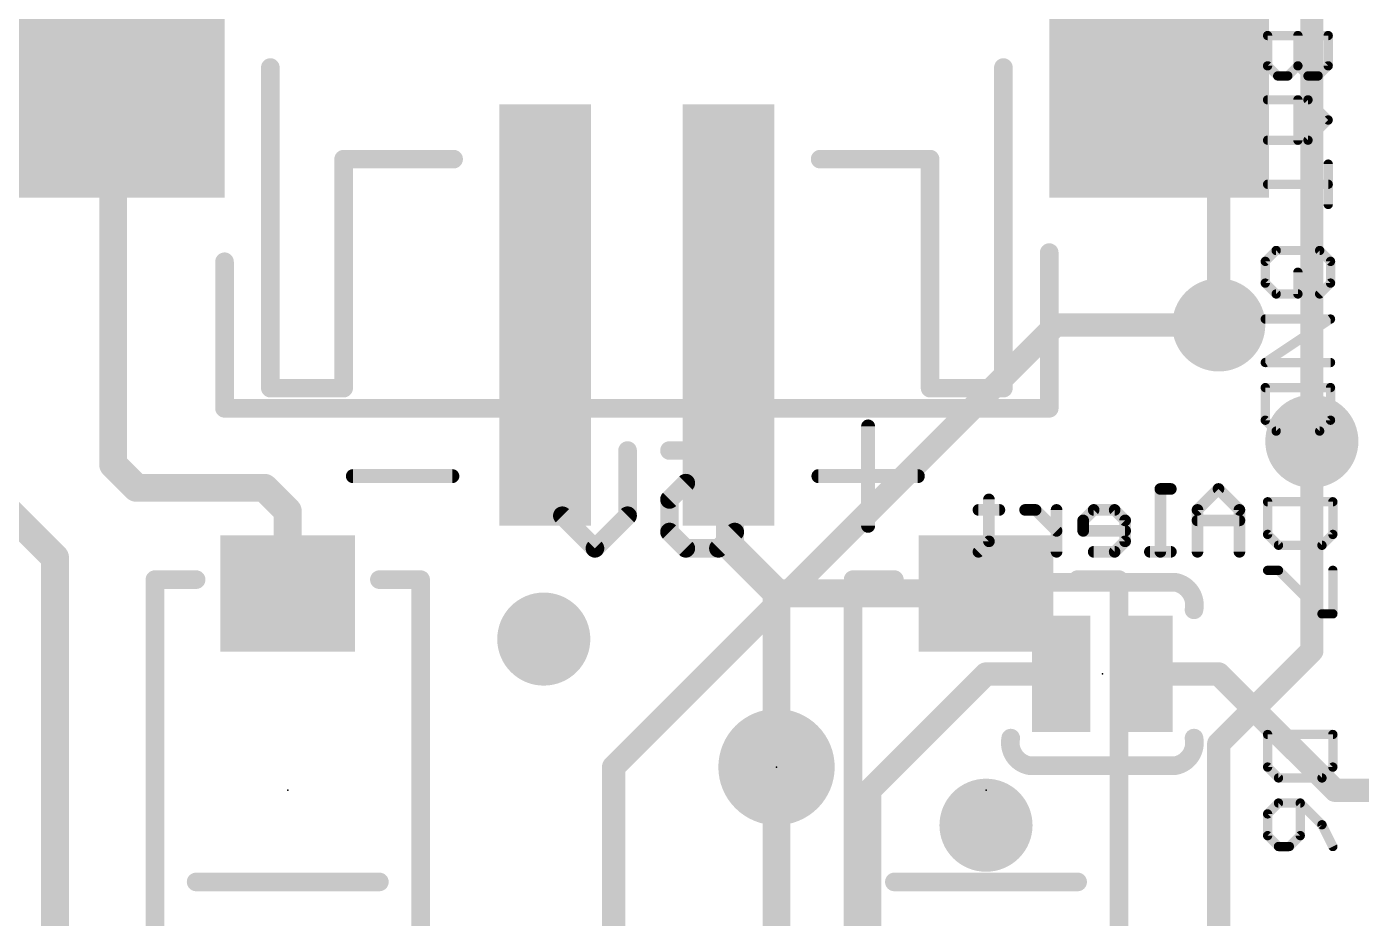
# Model space of a CAD drawing. Extents: x -30 to 77, y -16 to 37.
# Drawn here: x 13.66 to 28.23, y 17.65 to 27.39 of the extents above; entities that cross this region are included whole.
import ezdxf

# ---------------------------------------------------------------- set-up
doc = ezdxf.new("R2010")
doc.units = 0
for name, color, linetype in [('1', 12, 'CONTINUOUS'), ('16', 132, 'CONTINUOUS'), ('18', 110, 'CONTINUOUS'), ('21', 41, 'CONTINUOUS'), ('22', 40, 'CONTINUOUS'), ('23', 53, 'CONTINUOUS'), ('24', 53, 'CONTINUOUS'), ('51', 53, 'CONTINUOUS')]:
    doc.layers.add(name, color=color, linetype=linetype)

# ---------------------------------------------------------------- blocks, each defined once
blk = doc.blocks.new('RECT')
blk.add_solid([(-0.5, -0.5), (0.5, -0.5), (-0.5, 0.5), (0.5, 0.5)])
blk = doc.blocks.new('PIE')
at = {"const_width": 0.5}
blk.add_lwpolyline([(0, -0.25, 1), (0, 0.25, 1), (0, -0.25)], format="xyb", dxfattribs=at)
blk = doc.blocks.new('ROUNDV')
at = {"const_width": 0.5}
blk.add_lwpolyline([(0, -0.25, 1), (0, 0.25, 1), (0, -0.25)], format="xyb", dxfattribs=at)

msp = doc.modelspace()

# ---------------------------------------------------------------- linework, layer by layer
at = {"layer": '1'}
for points, const_width in [([(26.67, 24.13), (26.67, 32.143)], 0.254), ([(14.605, 22.606), (14.605, 29.972)], 0.3048), ([(21.336, 21.717), (21.336, 24.224)], 0.3048), ([(21.336, 24.224), (21.32, 24.24)], 0.254), ([(27.686, 22.86), (27.686, 20.574)], 0.254), ([(14.605, 22.606), (14.859, 22.352)], 0.3048), ([(13.208, 22.352), (13.97, 21.59)], 0.3048), ([(14.859, 22.352), (16.256, 22.352)], 0.3048), ([(16.256, 22.352), (16.51, 22.098)], 0.3048), ([(16.51, 22.098), (16.51, 21.2)], 0.3048), ([(21.853, 21.2), (21.336, 21.717)], 0.3048), ([(13.97, 21.59), (13.97, 16.002)], 0.3048), ([(16.51, 21.2), (16.265, 21.2)], 0.3048), ([(21.844, 19.304), (21.844, 21.191)], 0.3048), ([(24.13, 21.2), (21.853, 21.2)], 0.3048), ([(21.844, 21.191), (21.853, 21.2)], 0.254), ([(27.686, 20.574), (26.67, 19.558)], 0.254), ([(26.67, 19.558), (26.67, 17.399)], 0.254)]:
    msp.add_lwpolyline(points, dxfattribs=dict(at, const_width=const_width))
for points, const_width in [([(21.4122, 24.224, 1), (21.2598, 24.224)], 0.1524), ([(21.3649, 24.2849, 1), (21.2751, 24.1951)], 0.127), ([(21.2911, 24.1791, 1), (21.3809, 24.2689)], 0.127), ([(26.6065, 24.13, 1), (26.7335, 24.13)], 0.127), ([(27.7495, 22.86, 1), (27.6225, 22.86)], 0.127), ([(14.6589, 22.6599, 1), (14.5511, 22.5521)], 0.1524), ([(14.5288, 22.606, 1), (14.6812, 22.606)], 0.1524), ([(14.859, 22.4282, 1), (14.859, 22.2758)], 0.1524), ([(14.8051, 22.2981, 1), (14.9129, 22.4059)], 0.1524), ([(16.3099, 22.4059, 1), (16.2021, 22.2981)], 0.1524), ([(16.256, 22.2758, 1), (16.256, 22.4282)], 0.1524), ([(16.5862, 22.098, 1), (16.4338, 22.098)], 0.1524), ([(16.4561, 22.0441, 1), (16.5639, 22.1519)], 0.1524), ([(21.3899, 21.7709, 1), (21.2821, 21.6631)], 0.1524), ([(14.0462, 21.59, 1), (13.8938, 21.59)], 0.1524), ([(13.9161, 21.5361, 1), (14.0239, 21.6439)], 0.1524), ([(21.2598, 21.717, 1), (21.4122, 21.717)], 0.1524), ([(16.265, 21.2762, 1), (16.265, 21.1238)], 0.1524), ([(16.4338, 21.2, 1), (16.5862, 21.2)], 0.1524), ([(16.51, 21.1238, 1), (16.51, 21.2762)], 0.1524), ([(21.9202, 21.191, 1), (21.7678, 21.191)], 0.1524), ([(21.853, 21.2762, 1), (21.853, 21.1238)], 0.1524), ([(21.7991, 21.2359, 1), (21.8889, 21.1461)], 0.127), ([(21.7991, 21.1461, 1), (21.9069, 21.2539)], 0.1524), ([(21.8979, 21.1551, 1), (21.8081, 21.2449)], 0.127), ([(24.13, 21.1238, 1), (24.13, 21.2762)], 0.1524), ([(27.7309, 20.5291, 1), (27.6411, 20.6189)], 0.127), ([(27.6225, 20.574, 1), (27.7495, 20.574)], 0.127), ([(26.7335, 19.558, 1), (26.6065, 19.558)], 0.127), ([(26.6251, 19.6029, 1), (26.7149, 19.5131)], 0.127), ([(21.7678, 19.304, 1), (21.9202, 19.304)], 0.1524)]:
    msp.add_lwpolyline(points, format="xyb", dxfattribs=dict(at, const_width=const_width))
at = {"layer": '16'}
for points, const_width in [([(27.686, 22.86), (27.686, 30.226)], 0.254), ([(20.066, 19.304), (24.892, 24.13)], 0.254), ([(24.892, 24.13), (26.67, 24.13)], 0.254), ([(22.86, 19.05), (24.13, 20.32)], 0.254), ([(24.13, 20.32), (24.95, 20.32)], 0.254), ([(26.67, 20.32), (25.85, 20.32)], 0.254), ([(26.67, 20.32), (27.94, 19.05)], 0.254), ([(20.066, 13.086), (20.066, 19.304)], 0.254), ([(21.844, 13.843), (21.844, 19.304)], 0.3048), ([(22.86, 10.16), (22.86, 19.05)], 0.254), ([(27.94, 19.05), (29.21, 19.05)], 0.254)]:
    msp.add_lwpolyline(points, dxfattribs=dict(at, const_width=const_width))
for points, const_width in [([(24.892, 24.1935, 1), (24.892, 24.0665)], 0.127), ([(24.9369, 24.0851, 1), (24.8471, 24.1749)], 0.127), ([(26.67, 24.0665, 1), (26.67, 24.1935)], 0.127), ([(27.6225, 22.86, 1), (27.7495, 22.86)], 0.127), ([(24.13, 20.3835, 1), (24.13, 20.2565)], 0.127), ([(24.1749, 20.2751, 1), (24.0851, 20.3649)], 0.127), ([(24.95, 20.2565, 1), (24.95, 20.3835)], 0.127), ([(25.85, 20.3835, 1), (25.85, 20.2565)], 0.127), ([(26.7149, 20.3649, 1), (26.6251, 20.2751)], 0.127), ([(26.67, 20.2565, 1), (26.67, 20.3835)], 0.127), ([(20.1295, 19.304, 1), (20.0025, 19.304)], 0.127), ([(20.0211, 19.3489, 1), (20.1109, 19.2591)], 0.127), ([(21.9202, 19.304, 1), (21.7678, 19.304)], 0.1524), ([(22.9235, 19.05, 1), (22.7965, 19.05)], 0.127), ([(22.8151, 19.0949, 1), (22.9049, 19.0051)], 0.127), ([(27.94, 19.1135, 1), (27.94, 18.9865)], 0.127), ([(27.8951, 19.0051, 1), (27.9849, 19.0949)], 0.127)]:
    msp.add_lwpolyline(points, format="xyb", dxfattribs=dict(at, const_width=const_width))
at = {"layer": '21'}
for points, const_width in [([(16.32, 26.94), (16.32, 23.44)], 0.2032), ([(24.32, 23.44), (24.32, 26.94)], 0.2032), ([(17.12, 23.44), (17.12, 25.94)], 0.2032), ([(17.12, 25.94), (18.32, 25.94)], 0.2032), ([(22.32, 25.94), (23.52, 25.94)], 0.2032), ([(23.52, 25.94), (23.52, 23.44)], 0.2032), ([(16.32, 23.44), (17.12, 23.44)], 0.2032), ([(23.52, 23.44), (24.32, 23.44)], 0.2032), ([(22.8435, 23.022), (22.8435, 21.9374)], 0.1524), ([(17.2212, 22.4797), (18.3059, 22.4797)], 0.1524), ([(22.3012, 22.4797), (23.3859, 22.4797)], 0.1524), ([(15.06, 16.75), (15.06, 21.35)], 0.2032), ([(15.06, 21.35), (15.51, 21.35)], 0.2032), ([(17.51, 21.35), (17.96, 21.35)], 0.2032), ([(17.96, 21.35), (17.96, 16.75)], 0.2032), ([(22.68, 16.75), (22.68, 21.35)], 0.2032), ([(22.68, 21.35), (23.13, 21.35)], 0.2032), ([(25.13, 21.35), (25.58, 21.35)], 0.2032), ([(25.58, 21.35), (25.58, 16.75)], 0.2032), ([(17.51, 18.05), (15.51, 18.05)], 0.2032), ([(25.13, 18.05), (23.13, 18.05)], 0.2032)]:
    msp.add_lwpolyline(points, dxfattribs=dict(at, const_width=const_width))
for points, const_width in [([(16.3708, 26.94, 1), (16.2692, 26.94)], 0.1016), ([(24.3708, 26.94, 1), (24.2692, 26.94)], 0.1016), ([(17.1708, 25.94, 1), (17.0692, 25.94)], 0.1016), ([(17.12, 25.9908, 1), (17.12, 25.8892)], 0.1016), ([(18.32, 25.8892, 1), (18.32, 25.9908)], 0.1016), ([(22.32, 25.9908, 1), (22.32, 25.8892)], 0.1016), ([(23.5708, 25.94, 1), (23.4692, 25.94)], 0.1016), ([(23.52, 25.8892, 1), (23.52, 25.9908)], 0.1016), ([(16.32, 23.4908, 1), (16.32, 23.3892)], 0.1016), ([(16.2692, 23.44, 1), (16.3708, 23.44)], 0.1016), ([(17.0692, 23.44, 1), (17.1708, 23.44)], 0.1016), ([(17.12, 23.3892, 1), (17.12, 23.4908)], 0.1016), ([(23.52, 23.4908, 1), (23.52, 23.3892)], 0.1016), ([(23.4692, 23.44, 1), (23.5708, 23.44)], 0.1016), ([(24.2692, 23.44, 1), (24.3708, 23.44)], 0.1016), ([(24.32, 23.3892, 1), (24.32, 23.4908)], 0.1016), ([(22.8816, 23.022, 1), (22.8054, 23.022)], 0.0762), ([(17.2212, 22.5178, 1), (17.2212, 22.4416)], 0.0762), ([(18.3059, 22.4416, 1), (18.3059, 22.5178)], 0.0762), ([(22.3012, 22.5178, 1), (22.3012, 22.4416)], 0.0762), ([(23.3859, 22.4416, 1), (23.3859, 22.5178)], 0.0762), ([(22.8054, 21.9374, 1), (22.8816, 21.9374)], 0.0762), ([(15.1108, 21.35, 1), (15.0092, 21.35)], 0.1016), ([(15.06, 21.4008, 1), (15.06, 21.2992)], 0.1016), ([(15.51, 21.2992, 1), (15.51, 21.4008)], 0.1016), ([(17.51, 21.4008, 1), (17.51, 21.2992)], 0.1016), ([(18.0108, 21.35, 1), (17.9092, 21.35)], 0.1016), ([(17.96, 21.2992, 1), (17.96, 21.4008)], 0.1016), ([(22.7308, 21.35, 1), (22.6292, 21.35)], 0.1016), ([(22.68, 21.4008, 1), (22.68, 21.2992)], 0.1016), ([(23.13, 21.2992, 1), (23.13, 21.4008)], 0.1016), ([(25.13, 21.4008, 1), (25.13, 21.2992)], 0.1016), ([(25.6308, 21.35, 1), (25.5292, 21.35)], 0.1016), ([(25.58, 21.2992, 1), (25.58, 21.4008)], 0.1016), ([(15.51, 18.1008, 1), (15.51, 17.9992)], 0.1016), ([(17.51, 17.9992, 1), (17.51, 18.1008)], 0.1016), ([(23.13, 18.1008, 1), (23.13, 17.9992)], 0.1016), ([(25.13, 17.9992, 1), (25.13, 18.1008)], 0.1016)]:
    msp.add_lwpolyline(points, format="xyb", dxfattribs=dict(at, const_width=const_width))
at = {"layer": '22'}
for points, const_width in [([(15.82, 24.82), (15.82, 23.22)], 0.2032), ([(24.82, 23.22), (24.82, 24.92)], 0.2032), ([(15.82, 23.22), (24.82, 23.22)], 0.2032), ([(19.5066, 22.0475), (19.5066, 22.7593)], 0.2032), ([(20.2184, 22.7593), (20.2184, 22.0475)], 0.2032), ([(20.676, 22.7593), (21.3878, 22.7593)], 0.2032), ([(21.3878, 22.7593), (21.3878, 22.2255)], 0.2032), ([(20.8539, 22.4034), (20.676, 22.2255)], 0.2032), ([(21.0319, 22.4034), (20.8539, 22.4034)], 0.2032), ([(21.3878, 22.2255), (21.0319, 22.4034)], 0.2032), ([(20.676, 22.2255), (20.676, 21.8696)], 0.2032), ([(24.1618, 22.2255), (24.1618, 21.7679)], 0.127), ([(26.1473, 22.3399), (26.0329, 22.3399)], 0.127), ([(26.0329, 22.3399), (26.0329, 21.6535)], 0.127), ([(26.6669, 22.3399), (26.4381, 22.1111)], 0.127), ([(26.8957, 22.1111), (26.6669, 22.3399)], 0.127), ([(19.8625, 21.6916), (19.5066, 22.0475)], 0.2032), ([(20.2184, 22.0475), (19.8625, 21.6916)], 0.2032), ([(24.2762, 22.1111), (24.0475, 22.1111)], 0.127), ([(24.6711, 22.1111), (24.5567, 22.1111)], 0.127), ([(24.8999, 21.8823), (24.6711, 22.1111)], 0.127), ([(24.8999, 21.6535), (24.8999, 22.1111)], 0.127), ([(25.3051, 22.1111), (25.1907, 21.9967)], 0.127), ([(25.5339, 22.1111), (25.3051, 22.1111)], 0.127), ([(25.6483, 21.9967), (25.5339, 22.1111)], 0.127), ([(26.4381, 22.1111), (26.4381, 21.6535)], 0.127), ([(26.8957, 21.6535), (26.8957, 22.1111)], 0.127), ([(25.1907, 21.9967), (25.1907, 21.8823)], 0.127), ([(25.6483, 21.7679), (25.6483, 21.9967)], 0.127), ([(26.8957, 21.9967), (26.4381, 21.9967)], 0.127), ([(20.676, 21.8696), (20.8539, 21.6916)], 0.2032), ([(21.2098, 21.6916), (21.3878, 21.8696)], 0.2032), ([(25.1907, 21.8823), (25.6483, 21.8823)], 0.127), ([(20.8539, 21.6916), (21.2098, 21.6916)], 0.2032), ([(24.1618, 21.7679), (24.0475, 21.6535)], 0.127), ([(25.3051, 21.6535), (25.5339, 21.6535)], 0.127), ([(25.5339, 21.6535), (25.6483, 21.7679)], 0.127), ([(26.1473, 21.6535), (25.9185, 21.6535)], 0.127), ([(26.2, 21.32), (24.6, 21.32)], 0.2032), ([(24.6, 19.32), (26.2, 19.32)], 0.2032)]:
    msp.add_lwpolyline(points, dxfattribs=dict(at, const_width=const_width))
for points, const_width in [([(15.8708, 24.82, 1), (15.7692, 24.82)], 0.1016), ([(24.8708, 24.92, 1), (24.7692, 24.92)], 0.1016), ([(15.82, 23.2708, 1), (15.82, 23.1692)], 0.1016), ([(24.82, 23.1692, 1), (24.82, 23.2708)], 0.1016), ([(15.7692, 23.22, 1), (15.8708, 23.22)], 0.1016), ([(24.7692, 23.22, 1), (24.8708, 23.22)], 0.1016), ([(19.5574, 22.7593, 1), (19.4558, 22.7593)], 0.1016), ([(20.2692, 22.7593, 1), (20.1676, 22.7593)], 0.1016), ([(20.676, 22.8101, 1), (20.676, 22.7085)], 0.1016), ([(21.4386, 22.7593, 1), (21.337, 22.7593)], 0.1016), ([(21.3878, 22.7085, 1), (21.3878, 22.8101)], 0.1016), ([(20.8539, 22.4542, 1), (20.8539, 22.3526)], 0.1016), ([(20.8899, 22.3675, 1), (20.818, 22.4393)], 0.1016), ([(21.0546, 22.4488, 1), (21.0092, 22.358)], 0.1016), ([(21.0319, 22.3526, 1), (21.0319, 22.4542)], 0.1016), ([(20.7268, 22.2255, 1), (20.6252, 22.2255)], 0.1016), ([(20.6401, 22.2614, 1), (20.7119, 22.1895)], 0.1016), ([(21.3651, 22.18, 1), (21.4105, 22.2709)], 0.1016), ([(24.1936, 22.2255, 1), (24.1301, 22.2255)], 0.0635), ([(26.0646, 22.3399, 1), (26.0011, 22.3399)], 0.0635), ([(26.0329, 22.3716, 1), (26.0329, 22.3081)], 0.0635), ([(26.1473, 22.3081, 1), (26.1473, 22.3716)], 0.0635), ([(26.6894, 22.3623, 1), (26.6445, 22.3174)], 0.0635), ([(26.6894, 22.3174, 1), (26.6445, 22.3623)], 0.0635), ([(19.5425, 22.0834, 1), (19.4707, 22.0116)], 0.1016), ([(20.2543, 22.0116, 1), (20.1825, 22.0834)], 0.1016), ([(21.337, 22.2255, 1), (21.4386, 22.2255)], 0.1016), ([(24.0475, 22.1428, 1), (24.0475, 22.0793)], 0.0635), ([(24.2762, 22.0793, 1), (24.2762, 22.1428)], 0.0635), ([(24.5567, 22.1428, 1), (24.5567, 22.0793)], 0.0635), ([(24.6936, 22.1335, 1), (24.6487, 22.0886)], 0.0635), ([(24.6711, 22.0793, 1), (24.6711, 22.1428)], 0.0635), ([(24.9317, 22.1111, 1), (24.8682, 22.1111)], 0.0635), ([(25.3051, 22.1428, 1), (25.3051, 22.0793)], 0.0635), ([(25.3276, 22.0886, 1), (25.2827, 22.1335)], 0.0635), ([(25.5564, 22.1335, 1), (25.5115, 22.0886)], 0.0635), ([(25.5339, 22.0793, 1), (25.5339, 22.1428)], 0.0635), ([(26.4699, 22.1111, 1), (26.4064, 22.1111)], 0.0635), ([(26.4157, 22.1335, 1), (26.4606, 22.0886)], 0.0635), ([(26.9274, 22.1111, 1), (26.8639, 22.1111)], 0.0635), ([(26.8732, 22.0886, 1), (26.9181, 22.1335)], 0.0635), ([(19.4558, 22.0475, 1), (19.5574, 22.0475)], 0.1016), ([(20.1676, 22.0475, 1), (20.2692, 22.0475)], 0.1016), ([(25.2225, 21.9967, 1), (25.159, 21.9967)], 0.0635), ([(25.1683, 22.0191, 1), (25.2132, 21.9742)], 0.0635), ([(25.6801, 21.9967, 1), (25.6166, 21.9967)], 0.0635), ([(25.6259, 21.9742, 1), (25.6708, 22.0191)], 0.0635), ([(26.4381, 22.0284, 1), (26.4381, 21.9649)], 0.0635), ([(26.8957, 21.9649, 1), (26.8957, 22.0284)], 0.0635), ([(20.7119, 21.9055, 1), (20.6401, 21.8336)], 0.1016), ([(20.6252, 21.8696, 1), (20.7268, 21.8696)], 0.1016), ([(21.4237, 21.8336, 1), (21.3519, 21.9055)], 0.1016), ([(24.8775, 21.8598, 1), (24.9224, 21.9047)], 0.0635), ([(25.1907, 21.914, 1), (25.1907, 21.8505)], 0.0635), ([(25.159, 21.8823, 1), (25.2225, 21.8823)], 0.0635), ([(25.6483, 21.8505, 1), (25.6483, 21.914)], 0.0635), ([(19.8266, 21.7275, 1), (19.8984, 21.6557)], 0.1016), ([(19.8266, 21.6557, 1), (19.8984, 21.7275)], 0.1016), ([(20.8539, 21.7424, 1), (20.8539, 21.6408)], 0.1016), ([(20.818, 21.6557, 1), (20.8899, 21.7275)], 0.1016), ([(21.1739, 21.7275, 1), (21.2458, 21.6557)], 0.1016), ([(21.2098, 21.6408, 1), (21.2098, 21.7424)], 0.1016), ([(24.025, 21.676, 1), (24.0699, 21.631)], 0.0635), ([(24.1301, 21.7679, 1), (24.1936, 21.7679)], 0.0635), ([(24.1843, 21.7454, 1), (24.1394, 21.7903)], 0.0635), ([(25.3051, 21.6852, 1), (25.3051, 21.6218)], 0.0635), ([(25.5115, 21.676, 1), (25.5564, 21.631)], 0.0635), ([(25.5339, 21.6218, 1), (25.5339, 21.6852)], 0.0635), ([(25.6166, 21.7679, 1), (25.6801, 21.7679)], 0.0635), ([(25.6708, 21.7454, 1), (25.6259, 21.7903)], 0.0635), ([(25.9185, 21.6852, 1), (25.9185, 21.6218)], 0.0635), ([(26.1473, 21.6218, 1), (26.1473, 21.6852)], 0.0635), ([(24.8682, 21.6535, 1), (24.9317, 21.6535)], 0.0635), ([(26.0011, 21.6535, 1), (26.0646, 21.6535)], 0.0635), ([(26.4064, 21.6535, 1), (26.4699, 21.6535)], 0.0635), ([(26.8639, 21.6535, 1), (26.9274, 21.6535)], 0.0635), ([(24.6, 21.32, 0.4142), (24.4, 21.02)], 0.2032), ([(24.6, 21.3708, 1), (24.6, 21.2692)], 0.1016), ([(24.61, 21.2702, 1), (24.59, 21.3698)], 0.1016), ([(26.4, 21.02, 0.4142), (26.2, 21.32)], 0.2032), ([(26.21, 21.3698, 1), (26.19, 21.2702)], 0.1016), ([(26.2, 21.2692, 1), (26.2, 21.3708)], 0.1016), ([(24.3502, 21.01, 1), (24.4498, 21.03)], 0.1016), ([(26.3502, 21.03, 1), (26.4498, 21.01)], 0.1016), ([(24.4, 19.62, 0.4142), (24.6, 19.32)], 0.2032), ([(24.4498, 19.61, 1), (24.3502, 19.63)], 0.1016), ([(26.2, 19.32, 0.4142), (26.4, 19.62)], 0.2032), ([(26.4498, 19.63, 1), (26.3502, 19.61)], 0.1016), ([(24.6, 19.3708, 1), (24.6, 19.2692)], 0.1016), ([(24.59, 19.2702, 1), (24.61, 19.3698)], 0.1016), ([(26.19, 19.3698, 1), (26.21, 19.2702)], 0.1016), ([(26.2, 19.2692, 1), (26.2, 19.3708)], 0.1016)]:
    msp.add_lwpolyline(points, format="xyb", dxfattribs=dict(at, const_width=const_width))
at = {"layer": '23'}
for p in [(16.51, 19.05), (24.13, 19.05)]:
    msp.add_point(p, dxfattribs=at)
at = {"layer": '24'}
for p in [(25.4, 20.32), (21.844, 19.304)]:
    msp.add_point(p, dxfattribs=at)
at = {"layer": '51', "const_width": 0.1016}
for points in [[(27.2034, 27.2892), (27.8644, 27.2892)], [(27.2034, 26.9587), (27.2034, 27.2892)], [(27.5339, 27.2892), (27.5339, 26.9587)], [(27.8644, 27.2892), (27.8644, 26.9587)], [(27.3136, 26.8485), (27.2034, 26.9587)], [(27.5339, 26.9587), (27.4237, 26.8485)], [(27.644, 26.8485), (27.5339, 26.9587)], [(27.8644, 26.9587), (27.7542, 26.8485)], [(27.4237, 26.8485), (27.3136, 26.8485)], [(27.7542, 26.8485), (27.644, 26.8485)], [(27.2034, 26.5875), (27.644, 26.5875)], [(27.5339, 26.5875), (27.5339, 26.1469)], [(27.644, 26.5875), (27.8644, 26.3672)], [(27.8644, 26.3672), (27.644, 26.1469)], [(27.644, 26.1469), (27.2034, 26.1469)], [(27.8644, 25.8859), (27.8644, 25.4452)], [(27.2034, 25.6656), (27.8644, 25.6656)], [(27.2966, 24.9428), (27.178, 24.8242)], [(27.7712, 24.9428), (27.2966, 24.9428)], [(27.8898, 24.8242), (27.7712, 24.9428)], [(27.178, 24.8242), (27.178, 24.5869)], [(27.8898, 24.5869), (27.8898, 24.8242)], [(27.178, 24.5869), (27.2966, 24.4683)], [(27.5339, 24.4683), (27.5339, 24.7055)], [(27.7712, 24.4683), (27.8898, 24.5869)], [(27.2966, 24.4683), (27.5339, 24.4683)], [(27.178, 24.1944), (27.8898, 24.1944)], [(27.8898, 24.1944), (27.178, 23.7198)], [(27.178, 23.7198), (27.8898, 23.7198)], [(27.8898, 23.446), (27.178, 23.446)], [(27.178, 23.446), (27.178, 23.0901)], [(27.8898, 23.0901), (27.8898, 23.446)], [(27.178, 23.0901), (27.2966, 22.9714)], [(27.2966, 22.9714), (27.7712, 22.9714)], [(27.7712, 22.9714), (27.8898, 23.0901)], [(27.9152, 22.1996), (27.2034, 22.1996)], [(27.2034, 22.1996), (27.2034, 21.8437)], [(27.9152, 21.8437), (27.9152, 22.1996)], [(27.2034, 21.8437), (27.322, 21.7251)], [(27.7966, 21.7251), (27.9152, 21.8437)], [(27.322, 21.7251), (27.7966, 21.7251)], [(27.322, 21.4512), (27.2034, 21.4512)], [(27.7966, 20.9766), (27.322, 21.4512)], [(27.9152, 21.4512), (27.9152, 20.9766)], [(27.9152, 20.9766), (27.7966, 20.9766)], [(27.9152, 19.6596), (27.2034, 19.6596)], [(27.2034, 19.6596), (27.2034, 19.3037)], [(27.9152, 19.3037), (27.9152, 19.6596)], [(27.2034, 19.3037), (27.322, 19.1851)], [(27.322, 19.1851), (27.7966, 19.1851)], [(27.7966, 19.1851), (27.9152, 19.3037)], [(27.322, 18.9112), (27.2034, 18.7926)], [(27.5593, 18.9112), (27.322, 18.9112)], [(27.7966, 18.6739), (27.5593, 18.9112)], [(27.5593, 18.5553), (27.5593, 18.9112)], [(27.2034, 18.7926), (27.2034, 18.5553)], [(27.9152, 18.4366), (27.7966, 18.6739)], [(27.2034, 18.5553), (27.322, 18.4366)], [(27.4407, 18.4366), (27.5593, 18.5553)], [(27.322, 18.4366), (27.4407, 18.4366)]]:
    msp.add_lwpolyline(points, dxfattribs=at)
at = {"layer": '51', "const_width": 0.0508}
for points in [[(27.2034, 27.3146, 1), (27.2034, 27.2638)], [(27.2288, 27.2892, 1), (27.178, 27.2892)], [(27.5593, 27.2892, 1), (27.5085, 27.2892)], [(27.8898, 27.2892, 1), (27.839, 27.2892)], [(27.8644, 27.2638, 1), (27.8644, 27.3146)], [(27.2214, 26.9766, 1), (27.1854, 26.9407)], [(27.178, 26.9587, 1), (27.2288, 26.9587)], [(27.5518, 26.9766, 1), (27.5159, 26.9407)], [(27.5085, 26.9587, 1), (27.5593, 26.9587)], [(27.5518, 26.9407, 1), (27.5159, 26.9766)], [(27.839, 26.9587, 1), (27.8898, 26.9587)], [(27.8823, 26.9407, 1), (27.8464, 26.9766)], [(27.3136, 26.8739, 1), (27.3136, 26.8231)], [(27.2956, 26.8306, 1), (27.3315, 26.8665)], [(27.4058, 26.8665, 1), (27.4417, 26.8306)], [(27.4237, 26.8231, 1), (27.4237, 26.8739)], [(27.644, 26.8739, 1), (27.644, 26.8231)], [(27.6261, 26.8306, 1), (27.662, 26.8665)], [(27.7362, 26.8665, 1), (27.7722, 26.8306)], [(27.7542, 26.8231, 1), (27.7542, 26.8739)], [(27.2034, 26.6129, 1), (27.2034, 26.5621)], [(27.5593, 26.5875, 1), (27.5085, 26.5875)], [(27.662, 26.6055, 1), (27.6261, 26.5696)], [(27.644, 26.5621, 1), (27.644, 26.6129)], [(27.8823, 26.3492, 1), (27.8464, 26.3852)], [(27.8464, 26.3492, 1), (27.8823, 26.3852)], [(27.2034, 26.1723, 1), (27.2034, 26.1215)], [(27.5085, 26.1469, 1), (27.5593, 26.1469)], [(27.6261, 26.1648, 1), (27.662, 26.1289)], [(27.644, 26.1215, 1), (27.644, 26.1723)], [(27.8898, 25.8859, 1), (27.839, 25.8859)], [(27.2034, 25.691, 1), (27.2034, 25.6402)], [(27.8644, 25.6402, 1), (27.8644, 25.691)], [(27.839, 25.4452, 1), (27.8898, 25.4452)], [(27.2966, 24.9682, 1), (27.2966, 24.9174)], [(27.3146, 24.9248, 1), (27.2787, 24.9608)], [(27.7891, 24.9608, 1), (27.7532, 24.9248)], [(27.7712, 24.9174, 1), (27.7712, 24.9682)], [(27.2034, 24.8242, 1), (27.1526, 24.8242)], [(27.16, 24.8421, 1), (27.196, 24.8062)], [(27.9152, 24.8242, 1), (27.8644, 24.8242)], [(27.8718, 24.8062, 1), (27.9078, 24.8421)], [(27.196, 24.6049, 1), (27.16, 24.5689)], [(27.5593, 24.7055, 1), (27.5085, 24.7055)], [(27.9078, 24.5689, 1), (27.8718, 24.6049)], [(27.1526, 24.5869, 1), (27.2034, 24.5869)], [(27.2966, 24.4937, 1), (27.2966, 24.4429)], [(27.2787, 24.4503, 1), (27.3146, 24.4862)], [(27.5085, 24.4683, 1), (27.5593, 24.4683)], [(27.5339, 24.4429, 1), (27.5339, 24.4937)], [(27.7532, 24.4862, 1), (27.7891, 24.4503)], [(27.8644, 24.5869, 1), (27.9152, 24.5869)], [(27.178, 24.2198, 1), (27.178, 24.169)], [(27.9039, 24.1733, 1), (27.8757, 24.2155)], [(27.8898, 24.169, 1), (27.8898, 24.2198)], [(27.178, 23.7452, 1), (27.178, 23.6944)], [(27.1639, 23.741, 1), (27.1921, 23.6987)], [(27.8898, 23.6944, 1), (27.8898, 23.7452)], [(27.178, 23.4714, 1), (27.178, 23.4206)], [(27.2034, 23.446, 1), (27.1526, 23.446)], [(27.9152, 23.446, 1), (27.8644, 23.446)], [(27.8898, 23.4206, 1), (27.8898, 23.4714)], [(27.196, 23.108, 1), (27.16, 23.0721)], [(27.1526, 23.0901, 1), (27.2034, 23.0901)], [(27.2966, 22.9968, 1), (27.2966, 22.946)], [(27.2787, 22.9535, 1), (27.3146, 22.9894)], [(27.7532, 22.9894, 1), (27.7891, 22.9535)], [(27.7712, 22.946, 1), (27.7712, 22.9968)], [(27.8644, 23.0901, 1), (27.9152, 23.0901)], [(27.9078, 23.0721, 1), (27.8718, 23.108)], [(27.2034, 22.225, 1), (27.2034, 22.1742)], [(27.2288, 22.1996, 1), (27.178, 22.1996)], [(27.9406, 22.1996, 1), (27.8898, 22.1996)], [(27.9152, 22.1742, 1), (27.9152, 22.225)], [(27.2214, 21.8617, 1), (27.1854, 21.8257)], [(27.178, 21.8437, 1), (27.2288, 21.8437)], [(27.8898, 21.8437, 1), (27.9406, 21.8437)], [(27.9332, 21.8257, 1), (27.8972, 21.8617)], [(27.322, 21.7505, 1), (27.322, 21.6997)], [(27.3041, 21.7071, 1), (27.34, 21.743)], [(27.7786, 21.743, 1), (27.8145, 21.7071)], [(27.7966, 21.6997, 1), (27.7966, 21.7505)], [(27.2034, 21.4766, 1), (27.2034, 21.4258)], [(27.34, 21.4691, 1), (27.3041, 21.4332)], [(27.322, 21.4258, 1), (27.322, 21.4766)], [(27.9406, 21.4512, 1), (27.8898, 21.4512)], [(27.7966, 21.002, 1), (27.7966, 20.9512)], [(27.7786, 20.9587, 1), (27.8145, 20.9946)], [(27.8898, 20.9766, 1), (27.9406, 20.9766)], [(27.9152, 20.9512, 1), (27.9152, 21.002)], [(27.2034, 19.685, 1), (27.2034, 19.6342)], [(27.2288, 19.6596, 1), (27.178, 19.6596)], [(27.9406, 19.6596, 1), (27.8898, 19.6596)], [(27.9152, 19.6342, 1), (27.9152, 19.685)], [(27.2214, 19.3217, 1), (27.1854, 19.2857)], [(27.178, 19.3037, 1), (27.2288, 19.3037)], [(27.322, 19.2105, 1), (27.322, 19.1597)], [(27.3041, 19.1671, 1), (27.34, 19.203)], [(27.7786, 19.203, 1), (27.8145, 19.1671)], [(27.7966, 19.1597, 1), (27.7966, 19.2105)], [(27.8898, 19.3037, 1), (27.9406, 19.3037)], [(27.9332, 19.2857, 1), (27.8972, 19.3217)], [(27.322, 18.9366, 1), (27.322, 18.8858)], [(27.34, 18.8932, 1), (27.3041, 18.9291)], [(27.5773, 18.9291, 1), (27.5413, 18.8932)], [(27.5847, 18.9112, 1), (27.5339, 18.9112)], [(27.5593, 18.8858, 1), (27.5593, 18.9366)], [(27.2288, 18.7926, 1), (27.178, 18.7926)], [(27.1854, 18.8105, 1), (27.2214, 18.7746)], [(27.8193, 18.6853, 1), (27.7739, 18.6626)], [(27.7786, 18.656, 1), (27.8145, 18.6919)], [(27.2214, 18.5732, 1), (27.1854, 18.5373)], [(27.178, 18.5553, 1), (27.2288, 18.5553)], [(27.5339, 18.5553, 1), (27.5847, 18.5553)], [(27.5773, 18.5373, 1), (27.5413, 18.5732)], [(27.322, 18.462, 1), (27.322, 18.4112)], [(27.3041, 18.4187, 1), (27.34, 18.4546)], [(27.4227, 18.4546, 1), (27.4586, 18.4187)], [(27.4407, 18.4112, 1), (27.4407, 18.462)], [(27.8925, 18.4253, 1), (27.9379, 18.448)]]:
    msp.add_lwpolyline(points, format="xyb", dxfattribs=at)

# ---------------------------------------------------------------- block references
at = {"layer": '1', "yscale": 4.6}
for p in [(19.32, 24.24), (21.32, 24.24)]:
    msp.add_blockref('RECT', p, dxfattribs=at)
at = {"layer": '1', "xscale": 1.27, "yscale": 1.47, "rotation": 90}
for p in [(16.51, 21.2), (24.13, 21.2)]:
    msp.add_blockref('RECT', p, dxfattribs=at)
at = {"layer": '16'}
for p, xscale, yscale, rotation in [((14.62, 26.92), 2.8, 2.4, 270), ((26.02, 26.92), 2.8, 2.4, 270), ((24.95, 20.32), 0.635, 1.27, 180), ((25.85, 20.32), 0.635, 1.27, 180)]:
    msp.add_blockref('RECT', p, dxfattribs=dict(at, xscale=xscale, yscale=yscale, rotation=rotation))
at = {"layer": '16', "xscale": 1.27, "yscale": 1.27}
msp.add_blockref('PIE', (21.844, 19.304), dxfattribs=at)
at = {"layer": '18', "xscale": 1.016, "yscale": 1.016}
for p in [(26.67, 24.13), (26.67, 24.13), (27.686, 22.86), (27.686, 22.86), (19.304, 20.701), (19.304, 20.701), (21.844, 19.304), (21.844, 19.304), (24.13, 18.669), (24.13, 18.669)]:
    msp.add_blockref('ROUNDV', p, dxfattribs=at)

doc.saveas('drawing.dxf')
